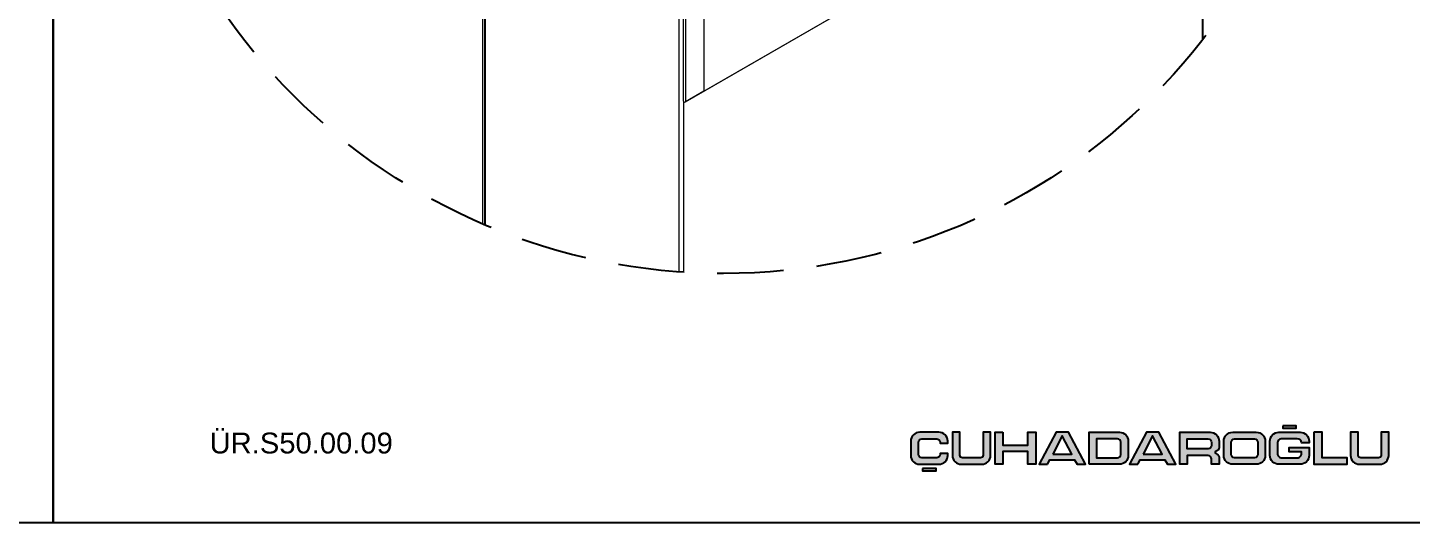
# Model space of a CAD drawing. Header units: millimetres. Extents: x 221 to 2771, y 196 to 840.
# Drawn here: x 1298.9 to 1431.4, y 195.6 to 243 of the extents above; entities that cross this region are included whole.
import ezdxf

# ---------------------------------------------------------------- set-up
doc = ezdxf.new("R2010")
doc.units = ezdxf.units.MM
doc.linetypes.add('HIDDEN', pattern=[9.525, 6.35, -3.175])
doc.layers.add('ANTET', color=7, linetype='Continuous')
doc.layers.add('antet_k', color=7, linetype='Continuous')
doc.styles.get("Standard").update_dxf_attribs({"font": 'arial.ttf'})

# ---------------------------------------------------------------- blocks, each defined once
blk = doc.blocks.new('Rev.No.1A')
at = {"insert": (-570.02, 4668.22), "char_height": 2, "width": 54.4479, "attachment_point": 1}
blk.add_mtext('{\\C7;ÜR.S50.00.09}', dxfattribs=at)
blk = doc.blocks.new('S1.A')
at = {"color": 252}
blk.add_lwpolyline([(2269.17, -494.13), (2269.17, -791.13), (2479.17, -791.13), (2479.17, -494.13)], close=True, dxfattribs=at)
blk.add_blockref('Rev.No.1A', (2854.18, -5450.74))
blk = doc.blocks.new('ÇUHADAROĞLU')
at = {"layer": 'ANTET'}
h = blk.add_hatch(color=7, dxfattribs=at)
h.paths.add_polyline_path([(159.1, 19.64, -0.414214), (159.42, 19.96), (160.84, 19.96, -0.414214), (161.16, 19.64), (161.16, 19.54), (161.9, 19.54), (161.9, 19.73, 0.414214), (161.05, 20.59), (159.21, 20.59, 0.414214), (158.36, 19.73), (158.36, 18.36, 0.414214), (159.21, 17.51), (161.05, 17.51, 0.414214), (161.9, 18.36), (161.9, 18.55), (161.16, 18.55), (161.16, 18.46, -0.414214), (160.84, 18.13), (159.42, 18.13, -0.414214), (159.1, 18.46)])
h.paths.add_polyline_path([(159.48, 17.12), (159.48, 16.9), (160.78, 16.9), (160.78, 17.12)])
h.paths.add_polyline_path([(165.15, 17.51, 0.414214), (166, 18.36), (166, 20.59), (165.29, 20.59), (165.29, 18.39, -0.414214), (165.03, 18.13), (163.32, 18.13, -0.414214), (163.06, 18.39), (163.06, 20.59), (162.35, 20.59), (162.35, 18.36, 0.414214), (163.2, 17.51)])
h.paths.add_polyline_path([(167.19, 18.73), (169.58, 18.73), (169.58, 17.51), (170.32, 17.51), (170.32, 20.59), (169.58, 20.59), (169.58, 19.36), (167.19, 19.36), (167.19, 20.59), (166.45, 20.59), (166.45, 17.51), (167.19, 17.51)])
h.paths.add_polyline_path([(170.66, 17.51), (171.46, 17.51), (171.69, 17.95), (174.05, 17.95), (174.29, 17.51), (175.09, 17.51), (173.48, 20.6), (172.27, 20.6)])
h.paths.add_polyline_path([(171.97, 18.49), (172.87, 20.23), (173.78, 18.49)], flags=16)
h.paths.add_polyline_path([(175.43, 17.51), (178.34, 17.51, 0.414214), (179.19, 18.36), (179.19, 19.73, 0.414214), (178.34, 20.59), (175.43, 20.59)])
h.paths.add_polyline_path([(176.14, 19.96), (178.15, 19.96, -0.414214), (178.47, 19.64), (178.47, 18.46, -0.414214), (178.15, 18.13), (176.14, 18.13)], flags=16)
h.paths.add_polyline_path([(180.34, 17.95), (182.7, 17.95), (182.94, 17.51), (183.74, 17.51), (182.13, 20.6), (180.92, 20.6), (179.31, 17.51), (180.11, 17.51)])
h.paths.add_polyline_path([(180.62, 18.49), (181.52, 20.23), (182.43, 18.49)], flags=16)
h.paths.add_polyline_path([(184.84, 18.34), (186.84, 18.34, -0.414214), (187.17, 18.02), (187.17, 17.51), (187.88, 17.51), (187.88, 18.21, 0.203358), (187.78, 18.44, 0.098259), (187.5, 18.62), (187.5, 18.7, 0.058399), (187.74, 18.83, 0.246853), (187.88, 19.09), (187.88, 19.73, 0.414214), (187.03, 20.59), (184.13, 20.59), (184.13, 17.51), (184.84, 17.51)])
h.paths.add_polyline_path([(184.84, 18.99), (184.84, 19.96), (186.82, 19.96, -0.414214), (187.17, 19.61), (187.17, 19.31, -0.414214), (186.84, 18.99)], flags=16)
h.paths.add_polyline_path([(191.45, 17.51, 0.414214), (192.31, 18.36), (192.31, 19.73, 0.414214), (191.45, 20.59), (189.19, 20.59, 0.414214), (188.33, 19.73), (188.33, 18.36, 0.414214), (189.19, 17.51)])
h.paths.add_polyline_path([(189.37, 18.13, -0.414214), (189.05, 18.46), (189.05, 19.64, -0.414214), (189.37, 19.96), (191.27, 19.96, -0.414214), (191.59, 19.64), (191.59, 18.46, -0.414214), (191.27, 18.13)], flags=16)
h.paths.add_polyline_path([(193.61, 17.51), (195.66, 17.51, 0.414214), (196.51, 18.36), (196.51, 19.11), (194.59, 19.11), (194.59, 18.7), (195.78, 18.7), (195.78, 18.54, -0.414214), (195.37, 18.13), (193.9, 18.13, -0.414214), (193.49, 18.54), (193.49, 19.55, -0.414214), (193.9, 19.96), (195.37, 19.96, -0.407741), (195.78, 19.56), (196.51, 19.56), (196.51, 19.73, 0.414214), (195.66, 20.59), (193.61, 20.59, 0.414214), (192.76, 19.73), (192.76, 18.36, 0.414214)])
h.paths.add_polyline_path([(195.28, 20.97), (195.28, 21.19), (193.99, 21.19), (193.99, 20.97)])
h.paths.add_polyline_path([(200.14, 17.51), (200.14, 18.13), (197.76, 18.13), (197.76, 20.59), (196.97, 20.59), (196.97, 17.51)])
h.paths.add_polyline_path([(201.2, 18.39), (201.2, 20.59), (200.48, 20.59), (200.48, 18.36, 0.414214), (201.34, 17.51), (203.28, 17.51, 0.414214), (204.13, 18.36), (204.13, 20.59), (203.42, 20.59), (203.42, 18.39, -0.414214), (203.16, 18.13), (201.46, 18.13, -0.414214)])
h = blk.add_hatch(color=7, dxfattribs=at)
h.paths.add_polyline_path([(159.1, 19.64, -0.414214), (159.42, 19.96), (160.84, 19.96, -0.414214), (161.16, 19.64), (161.16, 19.54), (161.9, 19.54), (161.9, 19.73, 0.414214), (161.05, 20.59), (159.21, 20.59, 0.414214), (158.36, 19.73), (158.36, 18.36, 0.414214), (159.21, 17.51), (161.05, 17.51, 0.414214), (161.9, 18.36), (161.9, 18.55), (161.16, 18.55), (161.16, 18.46, -0.414214), (160.84, 18.13), (159.42, 18.13, -0.414214), (159.1, 18.46)])
h.paths.add_polyline_path([(159.48, 17.12), (159.48, 16.9), (160.78, 16.9), (160.78, 17.12)])
h.paths.add_polyline_path([(165.15, 17.51, 0.414214), (166, 18.36), (166, 20.59), (165.29, 20.59), (165.29, 18.39, -0.414214), (165.03, 18.13), (163.32, 18.13, -0.414214), (163.06, 18.39), (163.06, 20.59), (162.35, 20.59), (162.35, 18.36, 0.414214), (163.2, 17.51)])
h.paths.add_polyline_path([(167.19, 18.73), (169.58, 18.73), (169.58, 17.51), (170.32, 17.51), (170.32, 20.59), (169.58, 20.59), (169.58, 19.36), (167.19, 19.36), (167.19, 20.59), (166.45, 20.59), (166.45, 17.51), (167.19, 17.51)])
h.paths.add_polyline_path([(170.66, 17.51), (171.46, 17.51), (171.69, 17.95), (174.05, 17.95), (174.29, 17.51), (175.09, 17.51), (173.48, 20.6), (172.27, 20.6)])
h.paths.add_polyline_path([(171.97, 18.49), (172.87, 20.23), (173.78, 18.49)], flags=16)
h.paths.add_polyline_path([(175.43, 17.51), (178.34, 17.51, 0.414214), (179.19, 18.36), (179.19, 19.73, 0.414214), (178.34, 20.59), (175.43, 20.59)])
h.paths.add_polyline_path([(176.14, 19.96), (178.15, 19.96, -0.414214), (178.47, 19.64), (178.47, 18.46, -0.414214), (178.15, 18.13), (176.14, 18.13)], flags=16)
h.paths.add_polyline_path([(180.34, 17.95), (182.7, 17.95), (182.94, 17.51), (183.74, 17.51), (182.13, 20.6), (180.92, 20.6), (179.31, 17.51), (180.11, 17.51)])
h.paths.add_polyline_path([(180.62, 18.49), (181.52, 20.23), (182.43, 18.49)], flags=16)
h.paths.add_polyline_path([(184.84, 18.34), (186.84, 18.34, -0.414214), (187.17, 18.02), (187.17, 17.51), (187.88, 17.51), (187.88, 18.21, 0.203358), (187.78, 18.44, 0.098259), (187.5, 18.62), (187.5, 18.7, 0.058399), (187.74, 18.83, 0.246853), (187.88, 19.09), (187.88, 19.73, 0.414214), (187.03, 20.59), (184.13, 20.59), (184.13, 17.51), (184.84, 17.51)])
h.paths.add_polyline_path([(184.84, 18.99), (184.84, 19.96), (186.82, 19.96, -0.414214), (187.17, 19.61), (187.17, 19.31, -0.414214), (186.84, 18.99)], flags=16)
h.paths.add_polyline_path([(191.45, 17.51, 0.414214), (192.31, 18.36), (192.31, 19.73, 0.414214), (191.45, 20.59), (189.19, 20.59, 0.414214), (188.33, 19.73), (188.33, 18.36, 0.414214), (189.19, 17.51)])
h.paths.add_polyline_path([(189.37, 18.13, -0.414214), (189.05, 18.46), (189.05, 19.64, -0.414214), (189.37, 19.96), (191.27, 19.96, -0.414214), (191.59, 19.64), (191.59, 18.46, -0.414214), (191.27, 18.13)], flags=16)
h.paths.add_polyline_path([(193.61, 17.51), (195.66, 17.51, 0.414214), (196.51, 18.36), (196.51, 19.11), (194.59, 19.11), (194.59, 18.7), (195.78, 18.7), (195.78, 18.54, -0.414214), (195.37, 18.13), (193.9, 18.13, -0.414214), (193.49, 18.54), (193.49, 19.55, -0.414214), (193.9, 19.96), (195.37, 19.96, -0.407741), (195.78, 19.56), (196.51, 19.56), (196.51, 19.73, 0.414214), (195.66, 20.59), (193.61, 20.59, 0.414214), (192.76, 19.73), (192.76, 18.36, 0.414214)])
h.paths.add_polyline_path([(195.28, 20.97), (195.28, 21.19), (193.99, 21.19), (193.99, 20.97)])
h.paths.add_polyline_path([(200.14, 17.51), (200.14, 18.13), (197.76, 18.13), (197.76, 20.59), (196.97, 20.59), (196.97, 17.51)])
h.paths.add_polyline_path([(201.2, 18.39), (201.2, 20.59), (200.48, 20.59), (200.48, 18.36, 0.414214), (201.34, 17.51), (203.28, 17.51, 0.414214), (204.13, 18.36), (204.13, 20.59), (203.42, 20.59), (203.42, 18.39, -0.414214), (203.16, 18.13), (201.46, 18.13, -0.414214)])
at = {"layer": 'ANTET', "color": 7}
for points in [[(159.42, 18.13, -0.414214), (159.1, 18.46), (159.1, 19.64, -0.414214), (159.42, 19.96), (160.84, 19.96, -0.414214), (161.16, 19.64), (161.16, 19.54), (161.9, 19.54), (161.9, 19.73, 0.414214), (161.05, 20.59), (159.21, 20.59, 0.414214), (158.36, 19.73), (158.36, 18.36, 0.414214), (159.21, 17.51), (161.05, 17.51, 0.414214), (161.9, 18.36), (161.9, 18.55), (161.16, 18.55), (161.16, 18.46, -0.414214), (160.84, 18.13)], [(159.42, 18.13, -0.414214), (159.1, 18.46), (159.1, 19.64, -0.414214), (159.42, 19.96), (160.84, 19.96, -0.414214), (161.16, 19.64), (161.16, 19.54), (161.9, 19.54), (161.9, 19.73, 0.414214), (161.05, 20.59), (159.21, 20.59, 0.414214), (158.36, 19.73), (158.36, 18.36, 0.414214), (159.21, 17.51), (161.05, 17.51, 0.414214), (161.9, 18.36), (161.9, 18.55), (161.16, 18.55), (161.16, 18.46, -0.414214), (160.84, 18.13)], [(165.03, 18.13), (163.32, 18.13, -0.414214), (163.06, 18.39), (163.06, 20.59), (162.35, 20.59), (162.35, 18.36, 0.414214), (163.2, 17.51), (165.15, 17.51, 0.414214), (166, 18.36), (166, 20.59), (165.29, 20.59), (165.29, 18.39, -0.414214)], [(165.03, 18.13), (163.32, 18.13, -0.414214), (163.06, 18.39), (163.06, 20.59), (162.35, 20.59), (162.35, 18.36, 0.414214), (163.2, 17.51), (165.15, 17.51, 0.414214), (166, 18.36), (166, 20.59), (165.29, 20.59), (165.29, 18.39, -0.414214)], [(175.43, 17.51), (175.43, 20.59), (178.34, 20.59, -0.414214), (179.19, 19.73), (179.19, 18.36, -0.414214), (178.34, 17.51)], [(175.43, 17.51), (175.43, 20.59), (178.34, 20.59, -0.414214), (179.19, 19.73), (179.19, 18.36, -0.414214), (178.34, 17.51)], [(178.47, 19.64, 0.414214), (178.15, 19.96), (176.14, 19.96), (176.14, 18.13), (178.15, 18.13, 0.414214), (178.47, 18.46)], [(178.47, 19.64, 0.414214), (178.15, 19.96), (176.14, 19.96), (176.14, 18.13), (178.15, 18.13, 0.414214), (178.47, 18.46)], [(187.88, 18.21), (187.88, 17.51), (187.17, 17.51), (187.17, 18.02, 0.414214), (186.84, 18.34), (184.84, 18.34), (184.84, 17.51), (184.13, 17.51), (184.13, 20.59), (187.03, 20.59, -0.414214), (187.88, 19.73), (187.88, 19.09, -0.246853), (187.74, 18.83, -0.058399), (187.5, 18.7), (187.5, 18.62, -0.098259), (187.78, 18.44, -0.203358)], [(187.88, 18.21), (187.88, 17.51), (187.17, 17.51), (187.17, 18.02, 0.414214), (186.84, 18.34), (184.84, 18.34), (184.84, 17.51), (184.13, 17.51), (184.13, 20.59), (187.03, 20.59, -0.414214), (187.88, 19.73), (187.88, 19.09, -0.246853), (187.74, 18.83, -0.058399), (187.5, 18.7), (187.5, 18.62, -0.098259), (187.78, 18.44, -0.203358)], [(186.82, 19.96, -0.414214), (187.17, 19.61), (187.17, 19.31, -0.414214), (186.84, 18.99), (184.84, 18.99), (184.84, 19.96)], [(186.82, 19.96, -0.414214), (187.17, 19.61), (187.17, 19.31, -0.414214), (186.84, 18.99), (184.84, 18.99), (184.84, 19.96)], [(191.45, 17.51), (189.19, 17.51, -0.414214), (188.33, 18.36), (188.33, 19.73, -0.414214), (189.19, 20.59), (191.45, 20.59, -0.414214), (192.31, 19.73), (192.31, 18.36, -0.414214)], [(191.45, 17.51), (189.19, 17.51, -0.414214), (188.33, 18.36), (188.33, 19.73, -0.414214), (189.19, 20.59), (191.45, 20.59, -0.414214), (192.31, 19.73), (192.31, 18.36, -0.414214)], [(191.59, 19.64), (191.59, 18.46, -0.414214), (191.27, 18.13), (189.37, 18.13, -0.414214), (189.05, 18.46), (189.05, 19.64, -0.414214), (189.37, 19.96), (191.27, 19.96, -0.414214)], [(191.59, 19.64), (191.59, 18.46, -0.414214), (191.27, 18.13), (189.37, 18.13, -0.414214), (189.05, 18.46), (189.05, 19.64, -0.414214), (189.37, 19.96), (191.27, 19.96, -0.414214)], [(195.78, 18.54), (195.78, 18.7), (194.59, 18.7), (194.59, 19.11), (196.51, 19.11), (196.51, 18.36, -0.414214), (195.66, 17.51), (193.61, 17.51, -0.414214), (192.76, 18.36), (192.76, 19.73, -0.414214), (193.61, 20.59), (195.66, 20.59, -0.414214), (196.51, 19.73), (196.51, 19.56), (195.78, 19.56, 0.407741), (195.37, 19.96), (193.9, 19.96, 0.414214), (193.49, 19.55), (193.49, 18.54, 0.414214), (193.9, 18.13), (195.37, 18.13, 0.414214)], [(195.78, 18.54), (195.78, 18.7), (194.59, 18.7), (194.59, 19.11), (196.51, 19.11), (196.51, 18.36, -0.414214), (195.66, 17.51), (193.61, 17.51, -0.414214), (192.76, 18.36), (192.76, 19.73, -0.414214), (193.61, 20.59), (195.66, 20.59, -0.414214), (196.51, 19.73), (196.51, 19.56), (195.78, 19.56, 0.407741), (195.37, 19.96), (193.9, 19.96, 0.414214), (193.49, 19.55), (193.49, 18.54, 0.414214), (193.9, 18.13), (195.37, 18.13, 0.414214)], [(201.34, 17.51), (203.28, 17.51, 0.414214), (204.13, 18.36), (204.13, 20.59), (203.42, 20.59), (203.42, 18.39, -0.414214), (203.16, 18.13), (201.46, 18.13, -0.414214), (201.2, 18.39), (201.2, 20.59), (200.48, 20.59), (200.48, 18.36, 0.414214)], [(201.34, 17.51), (203.28, 17.51, 0.414214), (204.13, 18.36), (204.13, 20.59), (203.42, 20.59), (203.42, 18.39, -0.414214), (203.16, 18.13), (201.46, 18.13, -0.414214), (201.2, 18.39), (201.2, 20.59), (200.48, 20.59), (200.48, 18.36, 0.414214)]]:
    blk.add_lwpolyline(points, format="xyb", close=True, dxfattribs=at)
for points in [[(167.19, 20.59), (167.19, 19.36), (169.58, 19.36), (169.58, 20.59), (170.32, 20.59), (170.32, 17.51), (169.58, 17.51), (169.58, 18.73), (167.19, 18.73), (167.19, 17.51), (166.45, 17.51), (166.45, 20.59)], [(167.19, 20.59), (167.19, 19.36), (169.58, 19.36), (169.58, 20.59), (170.32, 20.59), (170.32, 17.51), (169.58, 17.51), (169.58, 18.73), (167.19, 18.73), (167.19, 17.51), (166.45, 17.51), (166.45, 20.59)], [(171.46, 17.51), (171.69, 17.95), (174.05, 17.95), (174.29, 17.51), (175.09, 17.51), (173.48, 20.6), (172.27, 20.6), (170.66, 17.51)], [(171.46, 17.51), (171.69, 17.95), (174.05, 17.95), (174.29, 17.51), (175.09, 17.51), (173.48, 20.6), (172.27, 20.6), (170.66, 17.51)], [(171.97, 18.49), (173.78, 18.49), (172.87, 20.23)], [(171.97, 18.49), (173.78, 18.49), (172.87, 20.23)], [(180.11, 17.51), (180.34, 17.95), (182.7, 17.95), (182.94, 17.51), (183.74, 17.51), (182.13, 20.6), (180.92, 20.6), (179.31, 17.51)], [(180.11, 17.51), (180.34, 17.95), (182.7, 17.95), (182.94, 17.51), (183.74, 17.51), (182.13, 20.6), (180.92, 20.6), (179.31, 17.51)], [(180.62, 18.49), (182.43, 18.49), (181.52, 20.23)], [(180.62, 18.49), (182.43, 18.49), (181.52, 20.23)], [(193.99, 21.19), (193.99, 20.97), (195.28, 20.97), (195.28, 21.19)], [(193.99, 21.19), (193.99, 20.97), (195.28, 20.97), (195.28, 21.19)], [(196.97, 20.59), (196.97, 17.51), (200.14, 17.51), (200.14, 18.13), (197.76, 18.13), (197.76, 20.59)], [(196.97, 20.59), (196.97, 17.51), (200.14, 17.51), (200.14, 18.13), (197.76, 18.13), (197.76, 20.59)], [(159.48, 17.12), (159.48, 16.9), (160.78, 16.9), (160.78, 17.12)], [(159.48, 17.12), (159.48, 16.9), (160.78, 16.9), (160.78, 17.12)]]:
    blk.add_lwpolyline(points, close=True, dxfattribs=at)
blk = doc.blocks.new('S50_SYF1')
blk.add_blockref('ÇUHADAROĞLU', (692.04, 2042.44))
at = {"layer": 'antet_k', "color": 0}
blk.add_blockref('S1.A', (-1500.92, 2845.51), dxfattribs=at)

msp = doc.modelspace()

# ---------------------------------------------------------------- linework, layer by layer
at = {"color": 252, "linetype": 'Continuous', "lineweight": 15}
for p, q in [((1411.37, 296.865), (1411.37, 241.82)), ((1411.464, 241.941), (1411.464, 296.985)), ((1342.475, 224.212), (1342.475, 279.11)), ((1342.609, 279.022), (1342.609, 224.155)), ((1342.703, 278.89), (1342.703, 224.114)), ((1361.237, 268.194), (1361.237, 219.624)), ((1361.693, 235.93), (1361.693, 219.592))]:
    msp.add_line(p, q, dxfattribs=at)
at = {"color": 7, "linetype": 'Continuous', "lineweight": 15}
for p, q in [((1361.655, 270.752), (1361.655, 236.049)), ((1361.87, 270.628), (1361.87, 235.925)), ((1363.63, 270.628), (1363.63, 236.942)), ((1361.87, 235.925), (1399.558, 257.677)), ((1363.63, 236.942), (1399.558, 257.678)), ((1363.63, 236.942), (1361.87, 235.925))]:
    msp.add_line(p, q, dxfattribs=at)
at = {"color": 7, "linetype": 'HIDDEN', "transparency": 33554661}
msp.add_circle((1365.5, 277.709), 58.242, dxfattribs=at)
at = {"color": 7, "linetype": 'Continuous', "lineweight": 15}
msp.add_ellipse((1361.87, 236.173), major_axis=(0.152, 0.263), ratio=0.577299, start_param=2.3563277, end_param=3.927124, dxfattribs=at)

# ---------------------------------------------------------------- block references
for p in [(323.058, -1858.773), (533.054, -1858.773), (533.054, -1858.773)]:
    msp.add_blockref('S50_SYF1', p)

doc.saveas('drawing.dxf')
